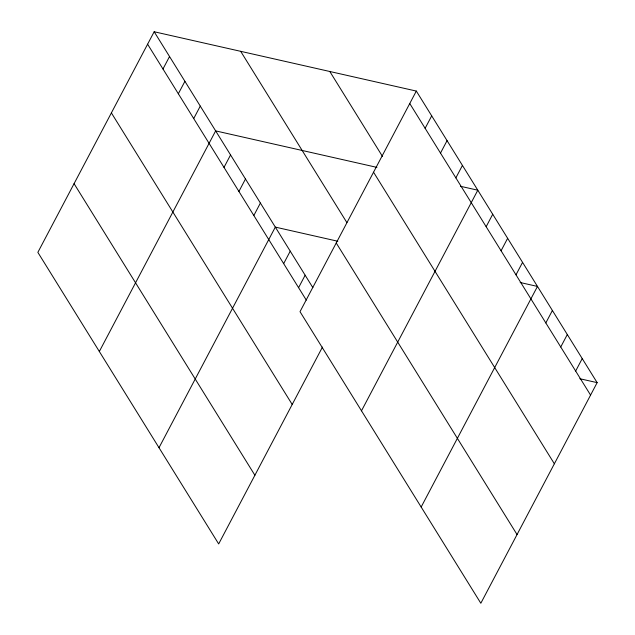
<?xml version="1.0" encoding="UTF-8"?>
<svg xmlns="http://www.w3.org/2000/svg" width="635" height="635" viewBox="0 0 635 635"><rect width="100%" height="100%" fill="white"/><g stroke="black" fill="none" stroke-linecap="round" stroke-linejoin="round"><path stroke-width="0.95" d="M416.322 91.067L300.014 311.674L480.83 603.25L597.146 382.643L416.322 91.067L154.17 31.75L37.854 252.357L218.678 543.933L322.461 347.083M162.973 68.993L169.537 56.531M178.34 93.774L184.912 81.32M193.715 118.555L200.279 106.101M99.338 351.488L215.646 130.889L376.912 167.378M223.996 167.394L230.569 154.94M238.919 191.452L245.483 178.999M253.833 215.503L260.398 203.049M159.004 447.715L275.32 227.108L337.796 241.244M283.67 263.612L290.235 251.158M298.585 287.671L305.149 275.217M425.125 128.31L431.697 115.856M440.5 153.091L447.064 140.637M455.867 177.879L462.431 165.417M361.49 410.813L477.806 190.206L460.502 186.293M486.156 226.711L492.72 214.257M501.071 250.769L507.635 238.315M515.993 274.828L522.557 262.366M421.164 507.032L537.472 286.425L520.168 282.512M545.822 322.937L552.394 310.475M560.745 346.988L567.309 334.534M575.659 371.046L582.224 358.592M579.842 378.73L597.146 382.643M409.758 103.521L590.574 395.097M329.811 71.493L382.58 156.583M373.547 172.212L554.363 463.788M240.681 51.324L346.908 222.623M336.233 242.983L517.049 534.559M154.17 31.75L312.865 287.655M147.606 44.204L306.3 300.109M111.387 112.895L292.203 404.471M74.073 183.666L254.889 475.242"/></g></svg>
